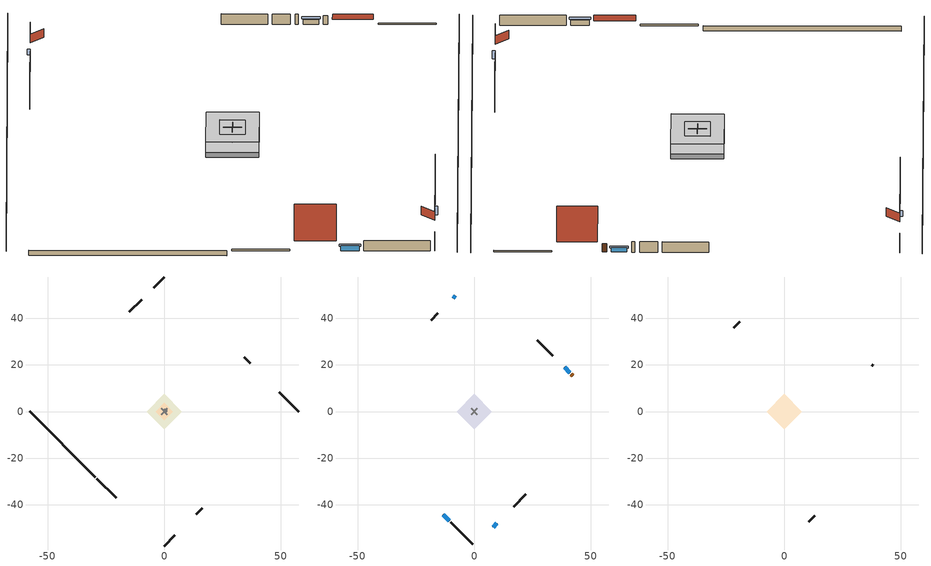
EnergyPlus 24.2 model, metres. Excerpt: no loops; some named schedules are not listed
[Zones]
central ac and furnace airloop ret air zone
 floor adiabatic (AdiabaticConst): 0,0 0,1 1,1 1,0 z0
 wall adiabatic (AdiabaticConst): 0,1 0,0 1,0 1,1 0,1 z0:1
 ceiling adiabatic (AdiabaticConst): 1,0 1,1 0,1 0,0 z1
crawlspace - vented
 floor foundation (Slab2 construction): -7.55,0 0,7.55 7.55,0 0,-7.55 z-0.91
 wall outside (RimJoist1 construction): -28.85,-28.8 -20.59,-37.06 z0.3:0.61
 wall outside (RimJoist2 construction): 0,57.65 -4.59,53.06 z0.3:0.61
 wall outside (RimJoist3 construction): 57.65,0 49.4,8.25 z0.3:0.61
 wall outside (RimJoist4 construction): 0,-57.65 4.59,-53.06 z0.3:0.61
 wall foundation (FoundationWall1 construction): -57.65,0 -29.5,-28.15 z-0.91:0.3
garage
 floor foundation (Slab1 construction): -3.66,0 0,3.66 3.66,0 0,-3.66 z0
 wall outside (Wall1 construction): -9.73,47.92 -14.91,42.75 z0.3:2.74
 wall outside (Wall12 construction): 13.63,-44.03 16.21,-41.44 z0.3:2.74
 wall outside (Wall2 construction): 36.94,20.71 34.36,23.3 z0.3:2.74
 wall to conditioned space (Wall5 construction Reversed): -1.29,1.29 1.29,-1.29 z0.3:2.74
 wall to conditioned space (Wall6 construction Reversed): -1.29,-1.29 1.29,1.29 z0.3:2.74
conditioned space
 floor to crawlspace - vented (Floor2 construction): -7.55,0 0,7.55 7.55,0 0,-7.55 z0.3
 wall outside (AdiabaticWallConstruction 1): 42.27,15.38 41.63,16.03 z0.3:2.34
 wall outside (AdiabaticWallConstruction): -13.31,-44.34 -10.74,-46.91 z0.3:1.52; -8.07,49.59 -9.08,48.58 z0.3:1.28; 40.97,16.68 38.74,18.91 z0.3:1.37; 8.07,-49.59 9.75,-47.91 z0.3:1.34
 wall outside (Wall3 construction): -10.08,-47.57 -0.66,-57 z0.3:2.74
 wall outside (Wall4 construction): -15.56,42.09 -18.52,39.13 z0.3:2.74
 wall outside (Wall7 construction): 33.7,23.95 27.09,30.56 z0.3:2.74
 wall outside (Wall8 construction): 16.87,-40.78 22.11,-35.54 z0.3:2.74
 window (WindowConstruction): -13.31,-44.34 -10.74,-46.91 z0.3:1.52
 window (WindowConstruction 1): -8.07,49.59 -9.08,48.58 z0.3:1.28
 window (WindowConstruction 2): 40.97,16.68 38.74,18.91 z0.3:1.37
 window (WindowConstruction 3): 8.07,-49.59 9.75,-47.91 z0.3:1.34
 door (Door): 42.27,15.38 41.63,16.02 z0.3:2.34
attic - vented
 floor to garage (Floor1 construction): -3.66,0 0,3.66 3.66,0 0,-3.66 z2.74
 floor to conditioned space (Floor3 construction Reversed): -7.55,0 0,7.55 7.55,0 0,-7.55 z2.74
 wall outside (Wall10 construction): 10.4,-47.25 12.97,-44.68 z0.3:2.74
 wall outside (Wall11 construction): 38.08,19.57 37.6,20.05 z0.3:2.74
 wall outside (Wall9 construction): -19.18,38.47 -21.75,35.9 z0.3:2.74
 roof outside (Roof1 construction): -13.97,-43.69,2.74 -8.63,-38.35,6.52 -14.6,-32.38,6.52 -19.94,-37.72,2.74
 roof outside (Roof2 construction): -7.41,50.24,2.74 -5.48,48.31,4.11 -3.31,50.47,4.11 -5.25,52.41,2.74
 roof outside (Roof3 construction): 7.41,-50.24,2.74 5.48,-48.31,4.11 3.31,-50.47,4.11 5.25,-52.41,2.74
 roof outside (Roof4 construction): 42.93,14.72,2.74 37.73,9.52,6.42 43.54,3.71,6.42 48.74,8.91,2.74
shading: 3.23,-60.89 60.89,-3.23 / -3.23,60.89 -60.89,3.23 z0:2.74; -10.52,-47.13 -13.53,-44.13 -13.96,-44.56 -10.96,-47.56 z1.83; -9.29,48.36 -7.85,49.8 -8.28,50.23 -9.72,48.79 z1.58; 38.53,19.13 41.19,16.47 41.62,16.9 38.96,19.56 z1.68; 9.96,-47.69 7.85,-49.8 8.28,-50.23 10.39,-48.12 z1.65
[Building]
Building 1: Terrain=Suburbs
[Site:Location]
Portland Intl Arpt_OR: Latitude {deg}=45.59; Longitude {deg}=-122.6; Time Zone {hr}=-8; Elevation {m}=33; Keep Site Location Information=Yes
[Site:GroundTemperature:Shallow]
10.2558, 8.96328, 8.85977, 9.47314, 11.9355, 14.3863, 16.5111, 17.8571, 17.9714, 16.8767, 14.8061, 12.4304
[Site:WaterMainsTemperature]
Calculation Method=Schedule; Temperature Schedule=mains temperature schedule
[Material] Roughness=Rough; Thermal Absorptance=0.9
Name | Thickness {m} | Conductivity {W/m-K} | Density {kg/m3} | Specific Heat {J/kg-K} | Solar Absorptance | Visible Absorptance
asphalt or fiberglass shingles | 0.00635 | 0.162714 | 1121.4 | 1465.45 | 0.85 | 0.85
ceiling loosefill ins | 0.0846667 | 0.0480833 | 16.02 | 1046.75 | 0.7 | 0.7
ceiling stud and cavity | 0.1397 | 1.39189 | 65.682 | 1177.47 | 0.7 | 0.7
ceiling stud and cavity 1 | 0.1397 | 0.302811 | 65.682 | 1177.47 | 0.7 | 0.7
concrete 4.0 in. | 0.1016 | 1.803125 | 2242.8 | 837.4 | 0.7 | 0.7
concrete 8.0 in. | 0.2032 | 1.803125 | 2242.8 | 837.4 | 0.7 | 0.7
door material | 0.04445 | 0.0612267 | 512.64 | 1214.23 | 0.7 | 0.7
floor covering | 0.0127 | 0.0433444 | 54.468 | 1339.84 | 0.6 | 0.6
floor stud and cavity | 0.1397 | 0.923637 | 92.3553 | 1139.71 | 0.7 | 0.7
furniture material conditioned space 1; furniture material garage 1 | 0.1524 | 0.115458 | 640.8 | 1214.23 | 0.6 | 0.6
gypsum board | 0.0127 | 0.160291 | 801 | 837.4 | 0.6 | 0.6
osb sheathing 0.5 in. | 0.0127 | 0.115458 | 512.64 | 1214.23 | 0.6 | 0.6
osb sheathing 0.5 in. 1; osb sheathing 0.5 in. 2; osb sheathing 0.5 in. 3 | 0.0127 | 0.115458 | 512.64 | 1214.23 | 0.7 | 0.7
osb sheathing 0.75 in. | 0.01905 | 0.115458 | 512.64 | 1214.23 | 0.7 | 0.7
rim joist stud and cavity | 0.0508 | 0.178688 | 50.32683 | 1063.81 | 0.6 | 0.6
roof rigid ins | 0.00281632 | 0.029427 | 32.04 | 1214.23 | 0.7 | 0.7
soil 0.5 in. | 0.0127 | 1.3848 | 1842.3 | 418.7 | 0.7 | 0.7
wall rigid ins | 0.512978 | 0.029427 | 32.04 | 1214.23 | 0.7 | 0.7
wall stud and cavity | 0.1397 | 0.727959 | 139.0536 | 1170.24 | 0.6 | 0.6
wall stud and cavity 1 | 0.1397 | 0.550994 | 139.0536 | 1170.24 | 0.7 | 0.7
wall stud and cavity 2 | 0.1397 | 0.335416 | 139.0536 | 1170.24 | 0.7 | 0.7
wall stud and cavity 3 | 0.0889 | 0.380278 | 52.3479 | 1209.89 | 0.7 | 0.7
wall stud and cavity 4 | 0.0889 | 0.391764 | 83.0341 | 1211.67 | 0.7 | 0.7
wood siding | 0.0254 | 0.102417 | 544.68 | 1172.36 | 0.85 | 0.85
wood siding 1; wood siding 2 | 0.0254 | 0.102417 | 544.68 | 1172.36 | 0.7 | 0.7
[Material:NoMass]
Adiabatic: Roughness=Rough; Thermal Resistance {m2-K/W}=176.1; Thermal Absorptance=0.9; Solar Absorptance=0.7; Visible Absorptance=0.7
[WindowMaterial:SimpleGlazingSystem]
WindowMaterial: U-Factor {W/m2-K}=2.78222; Solar Heat Gain Coefficient=0.56
[Construction]
AdiabaticConst: Adiabatic
AdiabaticWallConstruction: wood siding 1, wall rigid ins, wall stud and cavity 3, gypsum board
AdiabaticWallConstruction 1: wood siding 2, wall rigid ins, wall stud and cavity 3, gypsum board
Door: door material
Floor1 construction: ceiling stud and cavity
Floor2 construction: floor stud and cavity, osb sheathing 0.75 in., floor covering
Floor3 construction Reversed: gypsum board, ceiling stud and cavity 1, ceiling loosefill ins
FoundationWall1 construction: concrete 8.0 in.
furniture construction conditioned space 1: furniture material conditioned space 1
furniture construction garage 1: furniture material garage 1
PartitionWallConstruction: gypsum board, wall stud and cavity 4, gypsum board
RimJoist1 construction; RimJoist2 construction; RimJoist3 construction; RimJoist4 construction: wood siding, rim joist stud and cavity
Roof1 construction; Roof2 construction; Roof3 construction; Roof4 construction: asphalt or fiberglass shingles, roof rigid ins, osb sheathing 0.5 in.
Slab1 construction: concrete 4.0 in.
Slab2 construction: soil 0.5 in.
Wall1 construction; Wall2 construction: wood siding, osb sheathing 0.5 in. 1, wall stud and cavity
Wall10 construction; Wall11 construction; Wall12 construction; Wall9 construction: wood siding, osb sheathing 0.5 in. 2, wall stud and cavity
Wall3 construction; Wall4 construction: wood siding, osb sheathing 0.5 in. 1, wall stud and cavity 1, gypsum board
Wall5 construction Reversed: gypsum board, wall stud and cavity 2, osb sheathing 0.5 in. 2
Wall6 construction Reversed: gypsum board, wall stud and cavity 2, osb sheathing 0.5 in. 3
Wall7 construction; Wall8 construction: wood siding, osb sheathing 0.5 in. 2, wall stud and cavity 1, gypsum board
WindowConstruction; WindowConstruction 1; WindowConstruction 2; WindowConstruction 3: WindowMaterial
[Zone] Multiplier=1
Name | Volume {m3} | Part of Total Floor Area
attic - vented | 124.583 | Yes
central ac and furnace airloop ret air zone | 1 | No
conditioned space | 278.185 | Yes
crawlspace - vented | 139.092 | Yes
garage | 65.242 | Yes
[Space]
Name | Zone | Volume {m3} | Space Type
attic - vented 1 | attic - vented | 124.583
central ac and furnace airloop ret air space | central ac and furnace airloop ret air zone |  | Plenum Space Type
conditioned space 1 | conditioned space | 278.185
crawlspace - vented 1 | crawlspace - vented | 139.092
garage 1 | garage | 65.242
[ZoneInfiltration:EffectiveLeakageArea] Schedule=Always On Discrete
Name | Zone or Space | Effective Air Leakage Area {cm2} | Stack Coefficient | Wind Coefficient
infil attic - vented 1 | attic - vented 1 | 4694.23 | 0.000184533 | 3.63581e-05
infil garage 1 | garage 1 | 339.796 | 0.000129147 | 4.64657e-05
[ZoneMixing] Schedule=Always On Continuous; Design Flow Rate Calculation Method=Flow/Zone; Design Flow Rate {m3/s}=0
Name | Zone or Space | Source Zone or Space
whole house fan mix | attic - vented | conditioned space
central ac and furnace airloop_0 ZoneMixDZToCond mix | conditioned space | crawlspace - vented
central ac and furnace airloop_0 ZoneMixCondToDZ mix | crawlspace - vented | conditioned space
[SpaceList]
Plenum Space Type: central ac and furnace airloop ret air space
[OtherEquipment] Design Level Calculation Method=EquipmentLevel
Name | Fuel Type | Zone or ZoneList or Space or SpaceList | Schedule | Design Level {W} | Fraction Latent | Fraction Radiant | Fraction Lost
central ac and furnace airloop_0 RetCondToRP; central ac and furnace airloop_0 RetSensLkToRP | None | central ac and furnace airloop ret air space | Always On Discrete | 0 | 0 | 0 | 0
central ac and furnace airloop_0 RetLatLkToRP | None | central ac and furnace airloop ret air space | Always On Discrete | 0 | 1 | 0 | 0
central ac and furnace airloop_0 SupCondToLv; central ac and furnace airloop_0 SupSensLkToCond; mech vent house fan sensible load | None | conditioned space 1 | Always On Discrete | 0 | 0 | 0 | 0
central ac and furnace airloop_0 SupLatLkToCond; mech vent house fan latent load | None | conditioned space 1 | Always On Discrete | 0 | 1 | 0 | 0
clothes dryer 1 | Electricity | conditioned space 1 | clothes_dryer | 0 | 0.015 | 0.081 | 0.85
cooking range 1 | NaturalGas | conditioned space 1 | cooking_range | 3582.09 | 0.16 | 0.384 | 0.2
general water use latent | None | conditioned space 1 | general water use schedule | 44.1266 | 1 | 0 | 0
general water use sensible | None | conditioned space 1 | general water use schedule | -43.4886 | 0 | 0.6 | 0
central ac and furnace airloop_0 RetCondToDZ; central ac and furnace airloop_0 SupCondToDZ; central ac and furnace airloop_0 SupSensLkToDZ | None | crawlspace - vented 1 | Always On Discrete | 0 | 0 | 0 | 0
central ac and furnace airloop_0 SupLatLkToDZ | None | crawlspace - vented 1 | Always On Discrete | 0 | 1 | 0 | 0
water heater energy adjustment1 | Electricity | garage 1 | Always On Discrete | 0.01 | 0 | 0 | 1
water heater lat | None | garage 1 | Always On Discrete | 0 | 1 | 0 | 0
water heater sens | None | garage 1 | Always On Discrete | 0 | 0 | 0 | 0
[SurfaceProperty:IncidentSolarMultiplier] Incident Solar Multiplier=1; Incident Solar Multiplier Schedule=trans schedule winter=0.85 summer=0.7
Window1; Window2; Window3; Window4
[InternalMass]
Name | Construction | Zone or ZoneList | Space or SpaceList | Surface Area {m2}
furniture mass conditioned space 1 | furniture construction conditioned space 1 | conditioned space | conditioned space 1 | 45.63397
partition wall mass | PartitionWallConstruction | conditioned space | conditioned space 1 | 114.085
furniture mass garage 1 | furniture construction garage 1 | garage | garage 1 | 2.67561
[Lights] Design Level Calculation Method=LightingLevel; Return Air Fraction=0; Fraction Radiant=0.6; Fraction Visible=0.2; Fraction Replaceable=1
Name | Zone or ZoneList or Space or SpaceList | Schedule | Lighting Level {W}
interior lighting | conditioned space 1 | lighting_interior | 268.377
garage lighting | garage 1 | lighting_garage | 11.8699
[People]
occupants: Zone or ZoneList or Space or SpaceList=conditioned space 1; Number of People Schedule=occupants; Number of People Calculation Method=People; Number of People=2; Fraction Radiant=0.314171; Sensible Heat Fraction=0.56303; Activity Level Schedule=occupants activity schedule; Carbon Dioxide Generation Rate {m3/s-W}=0; Enable ASHRAE 55 Comfort Warnings=No; Mean Radiant Temperature Calculation Type=EnclosureAveraged
[ElectricEquipment] Design Level Calculation Method=EquipmentLevel
Name | Zone or ZoneList or Space or SpaceList | Schedule | Design Level {W} | Fraction Latent | Fraction Radiant | Fraction Lost
clothes dryer | conditioned space 1 | clothes_dryer | 12330.3 | 0.015 | 0.081 | 0.85
clothes washer | conditioned space 1 | clothes_washer | 557.47 | 0.03 | 0.162 | 0.7
cooking range | conditioned space 1 | cooking_range | 122.226 | 0.16 | 0.384 | 0.2
dishwasher | conditioned space 1 | dishwasher | 896.941 | 0.3 | 0.18 | 0.4
fridge | conditioned space 1 | fridge schedule | 43.7215 | 0 | 0.6 | 0
mech vent bath fan 0 | conditioned space 1 | mech vent bath fan 0 schedule | 30 | 0 | 0 | 1
mech vent house fan | conditioned space 1 | mech vent house fan schedule | 0 | 0 | 0 | 1
mech vent house fan cfis | conditioned space 1 | mech vent house fan cfis schedule | 0 | 0 | 0 | 0
mech vent range fan 0 | conditioned space 1 | mech vent range fan 0 schedule | 30 | 0 | 0 | 1
misc plug loads | conditioned space 1 | plug_loads_other | 303.088 | 0.021 | 0.558 | 0.049
misc tv | conditioned space 1 | plug_loads_tv | 571.228 | 0 | 0.6 | 0
whole house fan | conditioned space 1 | Always On Discrete | 0 | 0 | 0 | 1
freezer | garage 1 | freezer schedule | 194.914 | 0 | 0.6 | 0
[ZoneInfiltration:DesignFlowRate] Schedule=Always On Discrete
Name | Zone or ZoneList or Space or SpaceList | Design Flow Rate Calculation Method | Design Flow Rate {m3/s} | Air Changes per Hour {1/hr} | Constant Term Coefficient | Temperature Term Coefficient | Velocity Term Coefficient | Velocity Squared Term Coefficient
infil flow; natural vent flow; whole house fan flow | conditioned space 1 | Flow/Zone | 0
crawlspace_vented 1 duct leakage imbalance infil flow | crawlspace - vented 1 | Flow/Zone | 0
infil crawlspace - vented 1 | crawlspace - vented 1 | AirChanges/Hour |  | 2.6013 | 1 | 0 | 0 | 0
[SurfaceProperty:ExposedFoundationPerimeter] Exposed Perimeter Calculation Method=TotalExposedPerimeter
Name | Total Exposed Perimeter {m}
Slab2 | 39.80688
Slab1 | 14.6304
[AvailabilityManager:Scheduled]
central ac and furnace airloop Availability Manager: Schedule=Always On Discrete
[AirLoopHVAC:ReturnPlenum]
Air Loop HVAC Return Plenum 1: Zone=central ac and furnace airloop ret air zone
[WaterUse:Equipment]
dishwasher: Peak Flow Rate {m3/s}=1.15302e-05; Flow Rate Fraction Schedule=hot_water_dishwasher
[Foundation:Kiva] Wall Depth Below Slab {m}=0.2032
Name | Initial Indoor Air Temperature {C} | Wall Height Above Grade {m}
Foundation Kiva 1 | 13.4258 | 0.1016
Foundation Kiva 2 | 8.19436 | 0.3048
[Foundation:Kiva:Settings]
Soil Conductivity {W/m-K}=1.3848; Soil Density {kg/m3}=1842.3; Soil Specific Heat {J/kg-K}=418.7; Ground Solar Absorptivity=0.9; Ground Thermal Absorptivity=0.9; Ground Surface Roughness {m}=0.03; Far-Field Width {m}=40; Deep-Ground Boundary Condition=ZeroFlux; Deep-Ground Depth {m}=40; Minimum Cell Dimension {m}=0.2; Maximum Cell Growth Coefficient=3; Simulation Timestep=Timestep
[Exterior:Lights]
exterior lighting: Schedule=exterior lighting schedule; Design Level {W}=6.19068
[EnergyManagementSystem:GlobalVariable]
central_ac_and_furnace_airloop_0_DuctImbalLkExhFanEquivCond
central_ac_and_furnace_airloop_0_DuctImbalLkExhFanEquivDZ
central_ac_and_furnace_airloop_0_DuctImbalLkSupFanEquivCond
central_ac_and_furnace_airloop_0_DuctImbalLkSupFanEquivDZ
central_ac_and_furnace_airloop_0_DZ_T
central_ac_and_furnace_airloop_0_DZ_W
central_ac_and_furnace_airloop_0_RetCondToDZ
central_ac_and_furnace_airloop_0_RetCondToRP
central_ac_and_furnace_airloop_0_RetLatLkToRP
central_ac_and_furnace_airloop_0_RetSensLkToRP
central_ac_and_furnace_airloop_0_SupCondToDZ
central_ac_and_furnace_airloop_0_SupCondToLv
central_ac_and_furnace_airloop_0_SupLatLkToCond
central_ac_and_furnace_airloop_0_SupLatLkToDZ
central_ac_and_furnace_airloop_0_SupSensLkToCond
central_ac_and_furnace_airloop_0_SupSensLkToDZ
central_ac_and_furnace_airloop_0_ZoneMixCondToDZ
central_ac_and_furnace_airloop_0_ZoneMixDZToCond
central_ac_and_furnace_airloop_AH_MFR
central_ac_and_furnace_airloop_AH_Tout
central_ac_and_furnace_airloop_AH_VFR
central_ac_and_furnace_airloop_AH_Wout
central_ac_and_furnace_airloop_Fan_RTF
central_ac_and_furnace_airloop_RA_T
central_ac_and_furnace_airloop_Ra_W
infil_program_Qfan
infil_program_Qinf
natural_vent_program_Qnv
natural_vent_program_Qwhf
[EnergyManagementSystem:Sensor]
Name | Output:Variable or Output:Meter Index Key | Output:Variable or Output:Meter
airflow_gain | infil flow | Infiltration Sensible Heat Gain Energy
airflow_gain_1 | natural vent flow | Infiltration Sensible Heat Gain Energy
airflow_gain_2 | whole house fan flow | Infiltration Sensible Heat Gain Energy
airflow_loss | infil flow | Infiltration Sensible Heat Loss Energy
airflow_loss_1 | natural vent flow | Infiltration Sensible Heat Loss Energy
airflow_loss_2 | whole house fan flow | Infiltration Sensible Heat Loss Energy
central_ac_and_furnace_airloop_0_DZ_T_s | crawlspace - vented | Zone Air Temperature
central_ac_and_furnace_airloop_0_DZ_W_s | crawlspace - vented | Zone Mean Air Humidity Ratio
central_ac_and_furnace_airloop_AH_MFR_s | Node 7 | System Node Mass Flow Rate
central_ac_and_furnace_airloop_AH_Tout_s | Node 7 | System Node Temperature
central_ac_and_furnace_airloop_AH_VFR_s | Node 7 | System Node Current Density Volume Flow Rate
central_ac_and_furnace_airloop_AH_Wout_s | Node 7 | System Node Humidity Ratio
central_ac_and_furnace_airloop_RA_T_s | Node 10 | System Node Temperature
central_ac_and_furnace_airloop_Ra_W_s | Node 10 | System Node Humidity Ratio
clg_load_cond |  | Cooling:EnergyTransfer:Zone:CONDITIONED SPACE
clg_load_duct |  | Cooling:EnergyTransfer:Zone:CENTRAL AC AND FURNACE AIRLOOP RET AIR ZONE
clg_sp_s; clg_sp_s_1 | cooling setpoint | Schedule Value
clothes_dryer_exhaust_0_sch_s | clothes_dryer | Schedule Value
cool_season | cooling season schedule | Schedule Value
ducts_conv | central ac and furnace airloop_0 RetCondToRP | Other Equipment Convective Heating Energy
ducts_conv_1 | central ac and furnace airloop_0 RetLatLkToRP | Other Equipment Convective Heating Energy
ducts_conv_2 | central ac and furnace airloop_0 RetSensLkToRP | Other Equipment Convective Heating Energy
ducts_conv_3 | central ac and furnace airloop_0 SupCondToLv | Other Equipment Convective Heating Energy
ducts_conv_4 | central ac and furnace airloop_0 SupLatLkToCond | Other Equipment Convective Heating Energy
ducts_conv_5 | central ac and furnace airloop_0 SupSensLkToCond | Other Equipment Convective Heating Energy
ducts_rad | central ac and furnace airloop_0 RetCondToRP | Other Equipment Radiant Heating Energy
ducts_rad_1 | central ac and furnace airloop_0 RetLatLkToRP | Other Equipment Radiant Heating Energy
ducts_rad_2 | central ac and furnace airloop_0 RetSensLkToRP | Other Equipment Radiant Heating Energy
ducts_rad_3 | central ac and furnace airloop_0 SupCondToLv | Other Equipment Radiant Heating Energy
ducts_rad_4 | central ac and furnace airloop_0 SupLatLkToCond | Other Equipment Radiant Heating Energy
ducts_rad_5 | central ac and furnace airloop_0 SupSensLkToCond | Other Equipment Radiant Heating Energy
htg_load_cond |  | Heating:EnergyTransfer:Zone:CONDITIONED SPACE
htg_load_duct |  | Heating:EnergyTransfer:Zone:CENTRAL AC AND FURNACE AIRLOOP RET AIR ZONE
htg_sp_s; htg_sp_s_1 | heating setpoint | Schedule Value
ig_ee_conv | clothes dryer | Electric Equipment Convective Heating Energy
ig_ee_conv_2 | cooking range | Electric Equipment Convective Heating Energy
ig_ee_conv_3 | dishwasher | Electric Equipment Convective Heating Energy
ig_ee_conv_4 | fridge | Electric Equipment Convective Heating Energy
ig_ee_conv_5 | misc plug loads | Electric Equipment Convective Heating Energy
ig_ee_conv_6 | misc tv | Electric Equipment Convective Heating Energy
ig_ee_conv_7 | whole house fan | Electric Equipment Convective Heating Energy
ig_ee_rad | clothes dryer | Electric Equipment Radiant Heating Energy
ig_ee_rad_2 | cooking range | Electric Equipment Radiant Heating Energy
ig_ee_rad_3 | dishwasher | Electric Equipment Radiant Heating Energy
ig_ee_rad_4 | fridge | Electric Equipment Radiant Heating Energy
ig_ee_rad_5 | misc plug loads | Electric Equipment Radiant Heating Energy
ig_ee_rad_6 | misc tv | Electric Equipment Radiant Heating Energy
ig_ee_rad_7 | whole house fan | Electric Equipment Radiant Heating Energy
ig_lgt_conv | interior lighting | Lights Convective Heating Energy
ig_lgt_rad | interior lighting | Lights Radiant Heating Energy
ig_lgt_vis | interior lighting | Lights Visible Radiation Heating Energy
ig_oe_conv | clothes dryer 1 | Other Equipment Convective Heating Energy
ig_oe_conv_1 | cooking range 1 | Other Equipment Convective Heating Energy
ig_oe_conv_2 | general water use latent | Other Equipment Convective Heating Energy
ig_oe_conv_3 | general water use sensible | Other Equipment Convective Heating Energy
ig_oe_rad | clothes dryer 1 | Other Equipment Radiant Heating Energy
ig_oe_rad_1 | cooking range 1 | Other Equipment Radiant Heating Energy
ig_oe_rad_2 | general water use latent | Other Equipment Radiant Heating Energy
ig_oe_rad_3 | general water use sensible | Other Equipment Radiant Heating Energy
ig_ppl_conv | occupants | People Convective Heating Energy
ig_ppl_rad | occupants | People Radiant Heating Energy
im_conv | furniture mass conditioned space 1 | Surface Inside Face Convection Heat Gain Energy
im_conv_1 | partition wall mass | Surface Inside Face Convection Heat Gain Energy
im_ig | furniture mass conditioned space 1 | Surface Inside Face Internal Gains Radiation Heat Gain Energy
im_ig_1 | partition wall mass | Surface Inside Face Internal Gains Radiation Heat Gain Energy
im_lgt | furniture mass conditioned space 1 | Surface Inside Face Lights Radiation Heat Gain Energy
im_lgt_1 | partition wall mass | Surface Inside Face Lights Radiation Heat Gain Energy
im_sol | furniture mass conditioned space 1 | Surface Inside Face Solar Radiation Heat Gain Energy
im_sol_1 | partition wall mass | Surface Inside Face Solar Radiation Heat Gain Energy
im_surf | furniture mass conditioned space 1 | Surface Inside Face Net Surface Thermal Radiation Heat Gain Energy
im_surf_1 | partition wall mass | Surface Inside Face Net Surface Thermal Radiation Heat Gain Energy
mech_vent_bath_fan_0_sch_s | mech vent bath fan 0 schedule | Schedule Value
mech_vent_range_fan_0_sch_s | mech vent range fan 0 schedule | Schedule Value
mv_conv | mech vent bath fan 0 | Electric Equipment Convective Heating Energy
mv_conv_1 | mech vent house fan | Electric Equipment Convective Heating Energy
mv_conv_2 | mech vent house fan cfis | Electric Equipment Convective Heating Energy
mv_conv_3 | mech vent range fan 0 | Electric Equipment Convective Heating Energy
mv_conv_4 | mech vent house fan latent load | Other Equipment Convective Heating Energy
mv_conv_5 | mech vent house fan sensible load | Other Equipment Convective Heating Energy
mv_rad | mech vent bath fan 0 | Electric Equipment Radiant Heating Energy
mv_rad_1 | mech vent house fan | Electric Equipment Radiant Heating Energy
mv_rad_2 | mech vent house fan cfis | Electric Equipment Radiant Heating Energy
mv_rad_3 | mech vent range fan 0 | Electric Equipment Radiant Heating Energy
mv_rad_4 | mech vent house fan latent load | Other Equipment Radiant Heating Energy
mv_rad_5 | mech vent house fan sensible load | Other Equipment Radiant Heating Energy
natural_vent_s | natural vent schedule | Schedule Value
out_pb_s |  | Site Outdoor Air Barometric Pressure
out_wt_s |  | Site Outdoor Air Humidity Ratio
site_vw_s |  | Site Wind Speed
ss_back_out | Window1 | Surface Window Shortwave from Zone Back Out Window Heat Transfer Rate
ss_back_out_1 | Window2 | Surface Window Shortwave from Zone Back Out Window Heat Transfer Rate
ss_back_out_2 | Window3 | Surface Window Shortwave from Zone Back Out Window Heat Transfer Rate
ss_back_out_3 | Window4 | Surface Window Shortwave from Zone Back Out Window Heat Transfer Rate
ss_conv | Door1 | Surface Inside Face Convection Heat Gain Energy
ss_conv_1 | Window1 | Surface Inside Face Convection Heat Gain Energy
ss_conv_2 | Window2 | Surface Inside Face Convection Heat Gain Energy
ss_conv_3 | Window3 | Surface Inside Face Convection Heat Gain Energy
